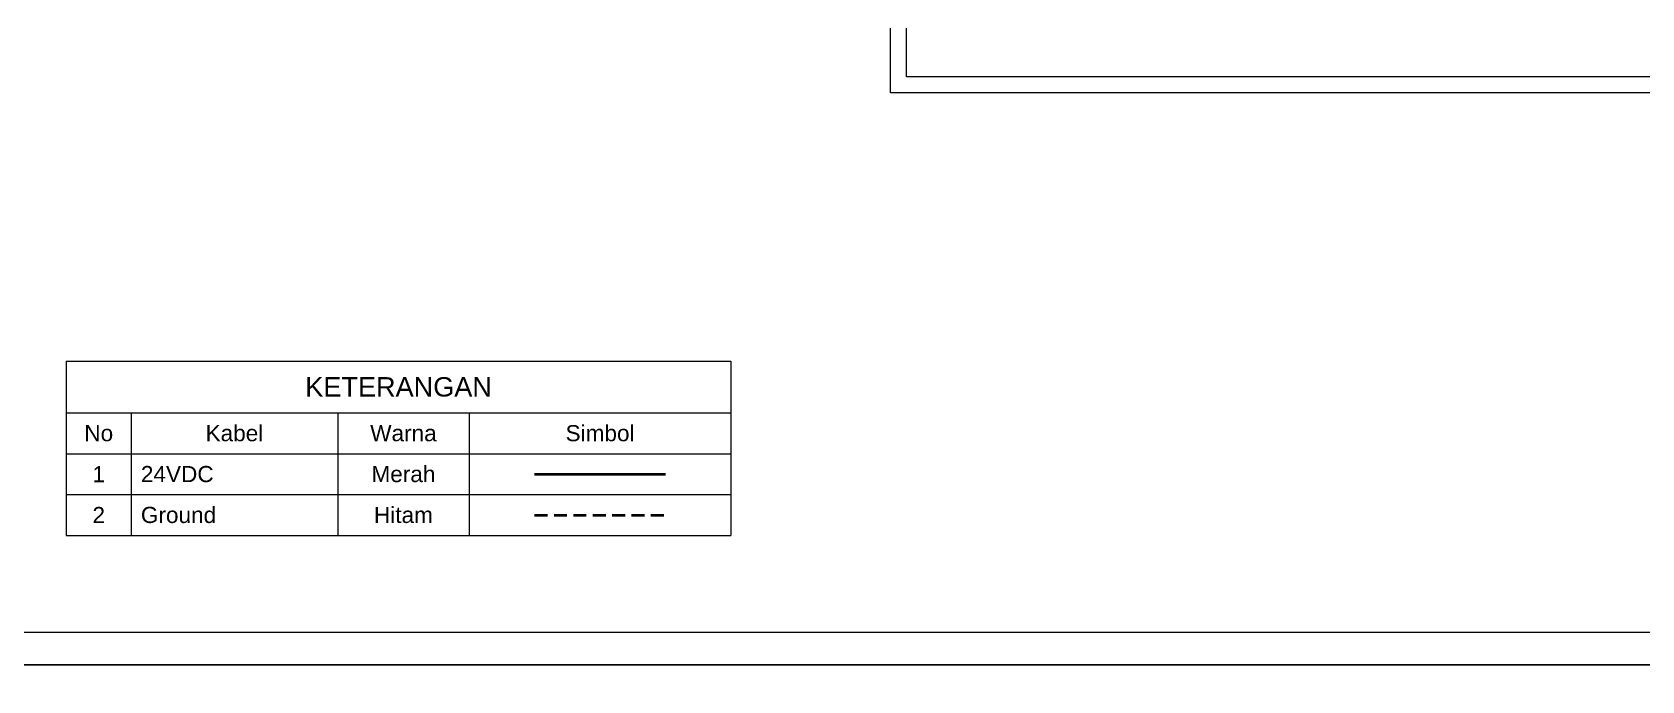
# Model space of a CAD drawing. Header units: millimetres. Extents: x 1937 to 4749, y 83 to 1608.
# Drawn here: x 2794.6 to 3043.6, y 377.4 to 477.9 of the extents above; entities that cross this region are included whole.
import ezdxf

# ---------------------------------------------------------------- set-up
doc = ezdxf.new("R2010")
doc.units = ezdxf.units.MM
doc.linetypes.add('JIS_02_2.0', pattern=[3, 2, -1])
doc.layers.get('0').update_dxf_attribs({"lineweight": 0})
for name, color, linetype, lineweight in [('24V', 1, 'Continuous', 30), ('Box Panel', 7, 'Continuous', 0), ('Negatif', 250, 'JIS_02_2.0', 30)]:
    doc.layers.add(name, color=color, linetype=linetype, lineweight=lineweight)
doc.styles.get("Standard").update_dxf_attribs({"font": 'arial.ttf'})

# ---------------------------------------------------------------- blocks, each defined once
blk = doc.blocks.new('*T38')
at = {"color": 0, "linetype": 'ByBlock', "lineweight": -2, "transparency": 16777216}
for p, q in [((0, 0), (102.82, 0)), ((0, 0), (0, -27)), ((102.82, 0), (102.82, -27)), ((0, -8), (102.82, -8)), ((10.04, -8), (10.04, -27)), ((41.99, -8), (41.99, -27)), ((62.34, -8), (62.34, -27)), ((0, -14.33), (102.82, -14.33)), ((0, -20.67), (102.82, -20.67)), ((0, -27), (102.82, -27))]:
    blk.add_line(p, q, dxfattribs=at)
at = {"color": 0, "transparency": 16777216}
for s, insert, char_height, width, attachment_point in [('KETERANGAN', (51.41, -4), 3, 99.8175, 5), ('No', (5.02, -11.17), 2.5, 7.0402, 5), ('Kabel', (26.01, -11.17), 2.5, 28.9469, 5), ('Warna', (52.16, -11.17), 2.5, 17.3479, 5), ('Simbol', (82.58, -11.17), 2.5, 37.4825, 5), ('1', (5.02, -17.5), 2.5, 7.0402, 5), ('24VDC', (11.54, -17.5), 2.5, 28.9469, 4), ('Merah', (52.16, -17.5), 2.5, 17.3479, 5), ('2', (5.02, -23.83), 2.5, 7.0402, 5), ('Ground', (11.54, -23.83), 2.5, 28.9469, 4), ('Hitam', (52.16, -23.83), 2.5, 17.3479, 5)]:
    blk.add_mtext(s, dxfattribs=dict(at, insert=insert, char_height=char_height, width=width, attachment_point=attachment_point))

msp = doc.modelspace()

# ---------------------------------------------------------------- linework, layer by layer
for points in [[(2779.829, 676.945), (3199.829, 676.945), (3199.829, 379.945), (2779.829, 379.945)], [(2784.829, 671.945), (3194.829, 671.945), (3194.829, 384.945), (2784.829, 384.945)], [(2779.829, 379.945), (3199.829, 379.945), (3199.829, 82.945), (2779.829, 82.945)]]:
    msp.add_lwpolyline(points, close=True)
at = {"layer": '24V', "lineweight": 40}
msp.add_line((2872.284, 409.445), (2892.525, 409.445), dxfattribs=at)
at = {"layer": 'Box Panel'}
for points in [[(3052.329, 482.547), (3052.329, 468.484), (2927.329, 468.484), (2927.329, 468.484), (2927.329, 478.484)], [(3049.829, 482.547), (3049.829, 470.984), (2929.829, 470.984), (2929.829, 470.984), (2929.829, 478.484)]]:
    msp.add_lwpolyline(points, dxfattribs=at)
at = {"layer": 'Negatif', "lineweight": 40}
msp.add_line((2872.284, 403.112), (2892.525, 403.112), dxfattribs=at)

# ---------------------------------------------------------------- block references
msp.add_blockref('*T38', (2799.829, 426.945))

doc.saveas('drawing.dxf')
